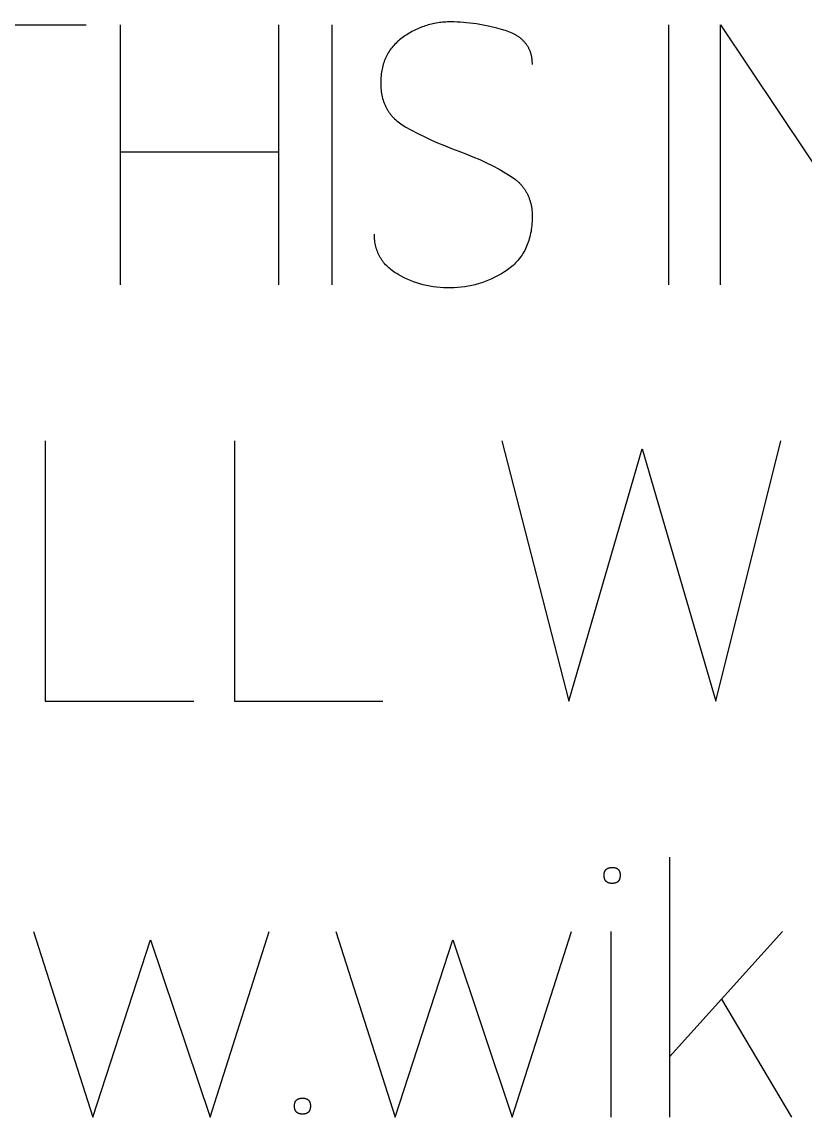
# Model space of a CAD drawing. Header units: millimetres. Extents: x -1220 to 1220, y -1270 to 3560.
# Drawn here: x -404.9 to -182.2, y 2301 to 2612.7 of the extents above; entities that cross this region are included whole.
import ezdxf

# ---------------------------------------------------------------- set-up
doc = ezdxf.new("R2010")
doc.units = ezdxf.units.MM
doc.layers.add('TC', color=220, linetype='Continuous', true_color=0xff00bb)

msp = doc.modelspace()

# ---------------------------------------------------------------- linework, layer by layer
at = {"layer": 'TC'}
for points in [[(-437.76, 2611.84), (-386.6, 2611.84)], [(-376.98, 2611.84), (-376.98, 2537.84)], [(-331.84, 2537.84), (-331.84, 2611.84)], [(-316.72, 2611.84), (-316.72, 2537.84)], [(-259.74, 2600.53), (-259.75, 2600.99), (-259.76, 2601.22), (-259.77, 2601.44), (-259.79, 2601.67), (-259.81, 2601.89), (-259.84, 2602.11), (-259.87, 2602.32), (-259.9, 2602.53), (-259.94, 2602.74), (-259.98, 2602.95), (-260.03, 2603.16), (-260.08, 2603.36), (-260.13, 2603.56), (-260.19, 2603.76), (-260.25, 2603.95), (-260.31, 2604.15), (-260.38, 2604.34), (-260.46, 2604.53), (-260.53, 2604.71), (-260.62, 2604.89), (-260.7, 2605.07), (-260.79, 2605.25), (-260.88, 2605.43), (-260.98, 2605.6), (-261.08, 2605.77), (-261.19, 2605.94), (-261.3, 2606.1), (-261.41, 2606.26), (-261.53, 2606.42), (-261.65, 2606.58), (-261.77, 2606.74), (-261.9, 2606.89), (-262.04, 2607.04), (-262.17, 2607.19), (-262.32, 2607.33), (-262.46, 2607.47), (-262.61, 2607.61), (-262.76, 2607.75), (-262.92, 2607.88), (-263.08, 2608.02), (-263.25, 2608.15), (-263.41, 2608.27), (-263.59, 2608.4), (-263.76, 2608.52), (-263.94, 2608.64), (-264.13, 2608.76), (-264.32, 2608.87), (-264.51, 2608.98), (-264.71, 2609.09), (-264.91, 2609.2), (-265.11, 2609.3), (-265.53, 2609.5), (-265.97, 2609.69), (-266.42, 2609.88), (-266.89, 2610.05), (-267.38, 2610.21), (-267.88, 2610.36), (-269.87, 2610.9), (-271.83, 2611.37), (-273.76, 2611.77), (-275.65, 2612.1), (-276.58, 2612.24), (-277.51, 2612.36), (-278.43, 2612.46), (-279.34, 2612.54), (-280.24, 2612.6), (-281.13, 2612.65), (-282.01, 2612.67), (-282.89, 2612.68), (-283.37, 2612.68), (-283.85, 2612.66), (-284.32, 2612.64), (-284.8, 2612.61), (-285.26, 2612.57), (-285.73, 2612.52), (-286.19, 2612.47), (-286.65, 2612.4), (-287.11, 2612.32), (-287.56, 2612.24), (-288.01, 2612.15), (-288.46, 2612.04), (-288.9, 2611.93), (-289.34, 2611.81), (-289.78, 2611.68), (-290.21, 2611.55), (-290.64, 2611.4), (-291.07, 2611.24), (-291.5, 2611.08), (-291.92, 2610.91), (-292.34, 2610.72), (-292.75, 2610.53), (-293.17, 2610.33), (-293.57, 2610.13), (-293.98, 2609.91), (-294.38, 2609.68), (-294.78, 2609.45), (-295.18, 2609.2), (-295.58, 2608.95), (-295.97, 2608.69), (-296.35, 2608.42), (-296.74, 2608.14), (-297.12, 2607.86), (-297.48, 2607.57), (-297.84, 2607.27), (-298.18, 2606.97), (-298.51, 2606.65), (-298.82, 2606.33), (-299.13, 2606.01), (-299.42, 2605.67), (-299.7, 2605.33), (-299.97, 2604.98), (-300.23, 2604.62), (-300.48, 2604.26), (-300.71, 2603.88), (-300.93, 2603.5), (-301.14, 2603.12), (-301.34, 2602.72), (-301.52, 2602.32), (-301.7, 2601.9), (-301.86, 2601.49), (-302.01, 2601.06), (-302.15, 2600.62), (-302.27, 2600.18), (-302.39, 2599.73), (-302.49, 2599.28), (-302.58, 2598.81), (-302.66, 2598.34), (-302.72, 2597.86), (-302.78, 2597.37), (-302.82, 2596.88), (-302.85, 2596.37), (-302.87, 2595.86), (-302.87, 2595.35), (-302.86, 2594.81), (-302.84, 2594.29), (-302.81, 2593.78), (-302.76, 2593.28), (-302.7, 2592.78), (-302.63, 2592.3), (-302.54, 2591.82), (-302.43, 2591.35), (-302.32, 2590.9), (-302.19, 2590.45), (-302.05, 2590.01), (-301.89, 2589.58), (-301.81, 2589.37), (-301.72, 2589.16), (-301.63, 2588.95), (-301.54, 2588.74), (-301.44, 2588.54), (-301.34, 2588.34), (-301.23, 2588.14), (-301.13, 2587.95), (-301.02, 2587.75), (-300.9, 2587.56), (-300.78, 2587.37), (-300.66, 2587.18), (-300.54, 2587), (-300.41, 2586.82), (-300.28, 2586.64), (-300.15, 2586.46), (-300.01, 2586.28), (-299.87, 2586.11), (-299.72, 2585.94), (-299.57, 2585.77), (-299.42, 2585.6), (-299.27, 2585.44), (-299.11, 2585.28), (-298.95, 2585.12), (-298.61, 2584.81), (-298.27, 2584.5), (-297.9, 2584.21), (-297.53, 2583.92), (-297.14, 2583.65), (-296.74, 2583.38), (-296.32, 2583.12), (-295.89, 2582.87), (-294.13, 2581.91), (-292.33, 2580.97), (-290.48, 2580.06), (-288.6, 2579.17), (-286.68, 2578.31), (-284.71, 2577.48), (-282.71, 2576.67), (-280.67, 2575.89), (-278.63, 2575.13), (-276.65, 2574.33), (-274.71, 2573.5), (-272.82, 2572.62), (-270.98, 2571.7), (-269.19, 2570.74), (-267.46, 2569.74), (-265.77, 2568.71), (-265.36, 2568.44), (-264.96, 2568.16), (-264.58, 2567.87), (-264.4, 2567.72), (-264.22, 2567.57), (-264.04, 2567.42), (-263.86, 2567.26), (-263.69, 2567.11), (-263.53, 2566.95), (-263.37, 2566.78), (-263.21, 2566.62), (-263.05, 2566.45), (-262.9, 2566.28), (-262.75, 2566.11), (-262.6, 2565.93), (-262.46, 2565.76), (-262.33, 2565.58), (-262.19, 2565.4), (-262.06, 2565.21), (-261.93, 2565.02), (-261.81, 2564.84), (-261.69, 2564.64), (-261.58, 2564.45), (-261.46, 2564.25), (-261.35, 2564.05), (-261.25, 2563.85), (-261.15, 2563.65), (-261.05, 2563.44), (-260.96, 2563.23), (-260.86, 2563.02), (-260.78, 2562.81), (-260.69, 2562.59), (-260.61, 2562.38), (-260.54, 2562.16), (-260.47, 2561.93), (-260.4, 2561.71), (-260.33, 2561.48), (-260.21, 2561.02), (-260.11, 2560.54), (-260.01, 2560.06), (-259.94, 2559.57), (-259.88, 2559.07), (-259.83, 2558.55), (-259.79, 2558.03), (-259.78, 2557.5), (-259.77, 2556.96), (-259.78, 2556.41), (-259.81, 2555.85), (-259.85, 2555.28), (-259.9, 2554.71), (-259.96, 2554.15), (-260.04, 2553.6), (-260.13, 2553.05), (-260.23, 2552.52), (-260.35, 2551.99), (-260.47, 2551.48), (-260.61, 2550.97), (-260.76, 2550.47), (-260.93, 2549.99), (-261.1, 2549.51), (-261.29, 2549.04), (-261.49, 2548.57), (-261.71, 2548.12), (-261.93, 2547.68), (-262.17, 2547.25), (-262.42, 2546.82), (-262.68, 2546.4), (-262.96, 2546), (-263.25, 2545.6), (-263.55, 2545.21), (-263.86, 2544.83), (-264.19, 2544.46), (-264.52, 2544.1), (-264.87, 2543.75), (-265.24, 2543.41), (-265.61, 2543.07), (-266, 2542.75), (-266.4, 2542.43), (-266.81, 2542.12), (-267.23, 2541.83), (-267.67, 2541.54), (-268.56, 2541), (-269.46, 2540.49), (-270.37, 2540.02), (-271.28, 2539.59), (-272.21, 2539.19), (-273.14, 2538.82), (-274.09, 2538.48), (-274.56, 2538.33), (-275.04, 2538.18), (-275.52, 2538.04), (-276, 2537.91), (-276.49, 2537.79), (-276.98, 2537.68), (-277.47, 2537.58), (-277.96, 2537.48), (-278.95, 2537.31), (-279.95, 2537.18), (-280.95, 2537.09), (-281.97, 2537.02), (-283, 2536.99), (-284.01, 2536.99), (-285.01, 2537.03), (-286, 2537.09), (-286.98, 2537.19), (-287.95, 2537.32), (-288.91, 2537.48), (-289.86, 2537.67), (-290.79, 2537.89), (-291.72, 2538.14), (-292.63, 2538.43), (-293.54, 2538.74), (-294.43, 2539.09), (-295.32, 2539.47), (-296.19, 2539.88), (-297.05, 2540.32), (-297.9, 2540.8), (-298.32, 2541.05), (-298.72, 2541.3), (-299.11, 2541.56), (-299.49, 2541.83), (-299.85, 2542.11), (-300.2, 2542.39), (-300.54, 2542.69), (-300.86, 2542.98), (-301.17, 2543.29), (-301.47, 2543.6), (-301.75, 2543.92), (-302.03, 2544.25), (-302.16, 2544.42), (-302.28, 2544.59), (-302.41, 2544.76), (-302.53, 2544.93), (-302.64, 2545.1), (-302.76, 2545.28), (-302.87, 2545.45), (-302.98, 2545.63), (-303.08, 2545.81), (-303.18, 2546), (-303.28, 2546.18), (-303.37, 2546.37), (-303.46, 2546.56), (-303.55, 2546.75), (-303.64, 2546.94), (-303.72, 2547.13), (-303.79, 2547.33), (-303.87, 2547.52), (-303.94, 2547.72), (-304.01, 2547.92), (-304.13, 2548.33), (-304.25, 2548.75), (-304.34, 2549.17), (-304.43, 2549.6), (-304.5, 2550.03), (-304.56, 2550.47), (-304.61, 2550.93), (-304.64, 2551.38), (-304.66, 2551.85), (-304.67, 2552.32)], [(-221.05, 2611.84), (-221.05, 2537.84)], [(-206.25, 2537.84), (-206.25, 2611.84), (-156.77, 2537.84), (-156.77, 2611.84)], [(-331.84, 2575.58), (-376.98, 2575.58)], [(-398.23, 2493.44), (-398.23, 2419.44), (-356.05, 2419.44)], [(-344.42, 2493.44), (-344.42, 2419.44), (-302.24, 2419.44)], [(-268.41, 2493.44), (-249.38, 2419.44), (-228.55, 2491.22), (-207.62, 2419.44), (-189.12, 2493.44)], [(-220.73, 2375.04), (-220.73, 2301.04)], [(-401.61, 2353.89), (-384.69, 2301.04), (-368.31, 2351.46), (-351.39, 2301.04), (-334.59, 2353.89)], [(-315.66, 2353.89), (-298.75, 2301.04), (-282.36, 2351.46), (-265.45, 2301.04), (-248.64, 2353.89)], [(-237.43, 2353.89), (-237.43, 2301.04)], [(-188.59, 2353.89), (-220.73, 2318.16)], [(-205.93, 2334.55), (-186.06, 2301.04)]]:
    msp.add_lwpolyline(points, dxfattribs=at)
for points in [[(-237.01, 2372.08), (-236.87, 2372.07), (-236.74, 2372.07), (-236.68, 2372.06), (-236.61, 2372.06), (-236.55, 2372.05), (-236.49, 2372.04), (-236.43, 2372.03), (-236.37, 2372.02), (-236.31, 2372.01), (-236.26, 2372), (-236.2, 2371.99), (-236.15, 2371.97), (-236.09, 2371.96), (-236.04, 2371.94), (-235.99, 2371.92), (-235.94, 2371.9), (-235.89, 2371.88), (-235.84, 2371.86), (-235.79, 2371.84), (-235.75, 2371.81), (-235.7, 2371.79), (-235.66, 2371.76), (-235.62, 2371.74), (-235.57, 2371.71), (-235.53, 2371.68), (-235.49, 2371.65), (-235.45, 2371.62), (-235.42, 2371.59), (-235.38, 2371.56), (-235.35, 2371.52), (-235.31, 2371.49), (-235.28, 2371.45), (-235.25, 2371.41), (-235.22, 2371.37), (-235.19, 2371.33), (-235.16, 2371.29), (-235.13, 2371.25), (-235.1, 2371.21), (-235.08, 2371.17), (-235.05, 2371.12), (-235.03, 2371.07), (-235.01, 2371.03), (-234.99, 2370.98), (-234.97, 2370.93), (-234.95, 2370.88), (-234.93, 2370.83), (-234.91, 2370.78), (-234.9, 2370.72), (-234.88, 2370.67), (-234.87, 2370.61), (-234.86, 2370.55), (-234.85, 2370.5), (-234.83, 2370.44), (-234.83, 2370.38), (-234.82, 2370.32), (-234.81, 2370.25), (-234.8, 2370.19), (-234.8, 2370.13), (-234.79, 2369.99), (-234.79, 2369.86), (-234.79, 2369.71), (-234.8, 2369.58), (-234.81, 2369.44), (-234.82, 2369.38), (-234.83, 2369.31), (-234.83, 2369.25), (-234.85, 2369.19), (-234.86, 2369.13), (-234.87, 2369.07), (-234.88, 2369.01), (-234.9, 2368.95), (-234.91, 2368.89), (-234.93, 2368.84), (-234.95, 2368.79), (-234.97, 2368.73), (-234.99, 2368.68), (-235.01, 2368.63), (-235.03, 2368.58), (-235.05, 2368.53), (-235.08, 2368.49), (-235.1, 2368.44), (-235.13, 2368.39), (-235.16, 2368.35), (-235.19, 2368.31), (-235.22, 2368.27), (-235.25, 2368.23), (-235.28, 2368.19), (-235.31, 2368.15), (-235.35, 2368.11), (-235.38, 2368.08), (-235.42, 2368.04), (-235.45, 2368.01), (-235.49, 2367.98), (-235.53, 2367.95), (-235.57, 2367.92), (-235.62, 2367.89), (-235.66, 2367.86), (-235.7, 2367.83), (-235.75, 2367.81), (-235.79, 2367.78), (-235.84, 2367.76), (-235.89, 2367.74), (-235.94, 2367.72), (-235.99, 2367.7), (-236.04, 2367.68), (-236.09, 2367.66), (-236.15, 2367.64), (-236.2, 2367.63), (-236.26, 2367.61), (-236.31, 2367.6), (-236.37, 2367.59), (-236.43, 2367.58), (-236.49, 2367.57), (-236.55, 2367.56), (-236.61, 2367.55), (-236.68, 2367.55), (-236.74, 2367.54), (-236.81, 2367.54), (-236.87, 2367.53), (-237.01, 2367.53), (-237.15, 2367.53), (-237.29, 2367.54), (-237.36, 2367.55), (-237.43, 2367.55), (-237.49, 2367.56), (-237.56, 2367.57), (-237.62, 2367.58), (-237.68, 2367.59), (-237.74, 2367.6), (-237.8, 2367.61), (-237.86, 2367.63), (-237.92, 2367.64), (-237.97, 2367.66), (-238.03, 2367.68), (-238.08, 2367.7), (-238.14, 2367.72), (-238.19, 2367.74), (-238.24, 2367.76), (-238.29, 2367.78), (-238.34, 2367.81), (-238.38, 2367.83), (-238.43, 2367.86), (-238.47, 2367.89), (-238.52, 2367.92), (-238.56, 2367.95), (-238.6, 2367.98), (-238.64, 2368.01), (-238.68, 2368.04), (-238.72, 2368.08), (-238.76, 2368.11), (-238.79, 2368.15), (-238.83, 2368.19), (-238.86, 2368.23), (-238.89, 2368.27), (-238.92, 2368.31), (-238.95, 2368.35), (-238.98, 2368.39), (-239.01, 2368.44), (-239.04, 2368.49), (-239.06, 2368.53), (-239.09, 2368.58), (-239.11, 2368.63), (-239.13, 2368.68), (-239.15, 2368.73), (-239.17, 2368.79), (-239.19, 2368.84), (-239.21, 2368.89), (-239.23, 2368.95), (-239.24, 2369.01), (-239.25, 2369.07), (-239.27, 2369.13), (-239.28, 2369.19), (-239.29, 2369.25), (-239.3, 2369.31), (-239.31, 2369.38), (-239.32, 2369.44), (-239.32, 2369.51), (-239.33, 2369.58), (-239.33, 2369.71), (-239.34, 2369.86), (-239.33, 2369.99), (-239.33, 2370.06), (-239.33, 2370.13), (-239.32, 2370.19), (-239.32, 2370.25), (-239.31, 2370.32), (-239.3, 2370.38), (-239.29, 2370.44), (-239.28, 2370.5), (-239.27, 2370.55), (-239.25, 2370.61), (-239.24, 2370.67), (-239.23, 2370.72), (-239.21, 2370.78), (-239.19, 2370.83), (-239.17, 2370.88), (-239.15, 2370.93), (-239.13, 2370.98), (-239.11, 2371.03), (-239.09, 2371.07), (-239.06, 2371.12), (-239.04, 2371.17), (-239.01, 2371.21), (-238.98, 2371.25), (-238.95, 2371.29), (-238.92, 2371.33), (-238.89, 2371.37), (-238.86, 2371.41), (-238.83, 2371.45), (-238.79, 2371.49), (-238.76, 2371.52), (-238.72, 2371.56), (-238.68, 2371.59), (-238.64, 2371.62), (-238.6, 2371.65), (-238.56, 2371.68), (-238.52, 2371.71), (-238.47, 2371.74), (-238.43, 2371.76), (-238.38, 2371.79), (-238.34, 2371.81), (-238.29, 2371.84), (-238.24, 2371.86), (-238.19, 2371.88), (-238.14, 2371.9), (-238.08, 2371.92), (-238.03, 2371.94), (-237.97, 2371.96), (-237.92, 2371.97), (-237.86, 2371.99), (-237.8, 2372), (-237.74, 2372.01), (-237.68, 2372.02), (-237.62, 2372.03), (-237.56, 2372.04), (-237.49, 2372.05), (-237.43, 2372.06), (-237.29, 2372.07), (-237.15, 2372.07)], [(-325.07, 2306.43), (-324.93, 2306.43), (-324.8, 2306.42), (-324.74, 2306.41), (-324.67, 2306.41), (-324.61, 2306.4), (-324.55, 2306.39), (-324.49, 2306.38), (-324.43, 2306.37), (-324.37, 2306.36), (-324.32, 2306.35), (-324.26, 2306.34), (-324.21, 2306.32), (-324.15, 2306.31), (-324.1, 2306.29), (-324.05, 2306.27), (-324, 2306.25), (-323.95, 2306.23), (-323.9, 2306.21), (-323.85, 2306.19), (-323.81, 2306.17), (-323.76, 2306.14), (-323.72, 2306.12), (-323.68, 2306.09), (-323.63, 2306.06), (-323.59, 2306.03), (-323.55, 2306), (-323.51, 2305.97), (-323.48, 2305.94), (-323.44, 2305.91), (-323.41, 2305.87), (-323.37, 2305.84), (-323.34, 2305.8), (-323.31, 2305.76), (-323.28, 2305.73), (-323.25, 2305.69), (-323.22, 2305.65), (-323.19, 2305.6), (-323.16, 2305.56), (-323.14, 2305.52), (-323.11, 2305.47), (-323.09, 2305.43), (-323.07, 2305.38), (-323.05, 2305.33), (-323.03, 2305.28), (-323.01, 2305.23), (-322.99, 2305.18), (-322.97, 2305.13), (-322.96, 2305.07), (-322.94, 2305.02), (-322.93, 2304.96), (-322.92, 2304.91), (-322.91, 2304.85), (-322.89, 2304.79), (-322.89, 2304.73), (-322.88, 2304.67), (-322.87, 2304.61), (-322.86, 2304.54), (-322.86, 2304.48), (-322.85, 2304.34), (-322.85, 2304.21), (-322.85, 2304.07), (-322.86, 2303.93), (-322.87, 2303.79), (-322.88, 2303.73), (-322.89, 2303.66), (-322.89, 2303.6), (-322.91, 2303.54), (-322.92, 2303.48), (-322.93, 2303.42), (-322.94, 2303.36), (-322.96, 2303.3), (-322.97, 2303.25), (-322.99, 2303.19), (-323.01, 2303.14), (-323.03, 2303.08), (-323.05, 2303.03), (-323.07, 2302.98), (-323.09, 2302.93), (-323.11, 2302.88), (-323.14, 2302.84), (-323.16, 2302.79), (-323.19, 2302.75), (-323.22, 2302.7), (-323.25, 2302.66), (-323.28, 2302.62), (-323.31, 2302.58), (-323.34, 2302.54), (-323.37, 2302.5), (-323.41, 2302.46), (-323.44, 2302.43), (-323.48, 2302.39), (-323.51, 2302.36), (-323.55, 2302.33), (-323.59, 2302.3), (-323.63, 2302.27), (-323.68, 2302.24), (-323.72, 2302.21), (-323.76, 2302.18), (-323.81, 2302.16), (-323.85, 2302.13), (-323.9, 2302.11), (-323.95, 2302.09), (-324, 2302.07), (-324.05, 2302.05), (-324.1, 2302.03), (-324.15, 2302.01), (-324.21, 2301.99), (-324.26, 2301.98), (-324.32, 2301.96), (-324.37, 2301.95), (-324.43, 2301.94), (-324.49, 2301.93), (-324.55, 2301.92), (-324.61, 2301.91), (-324.67, 2301.9), (-324.74, 2301.9), (-324.8, 2301.89), (-324.87, 2301.89), (-324.93, 2301.88), (-325.07, 2301.88), (-325.21, 2301.88), (-325.35, 2301.89), (-325.42, 2301.9), (-325.49, 2301.9), (-325.55, 2301.91), (-325.62, 2301.92), (-325.68, 2301.93), (-325.74, 2301.94), (-325.8, 2301.95), (-325.86, 2301.96), (-325.92, 2301.98), (-325.98, 2301.99), (-326.03, 2302.01), (-326.09, 2302.03), (-326.14, 2302.05), (-326.2, 2302.07), (-326.25, 2302.09), (-326.3, 2302.11), (-326.35, 2302.13), (-326.4, 2302.16), (-326.44, 2302.18), (-326.49, 2302.21), (-326.53, 2302.24), (-326.58, 2302.27), (-326.62, 2302.3), (-326.66, 2302.33), (-326.7, 2302.36), (-326.74, 2302.39), (-326.78, 2302.43), (-326.82, 2302.46), (-326.85, 2302.5), (-326.89, 2302.54), (-326.92, 2302.58), (-326.95, 2302.62), (-326.98, 2302.66), (-327.01, 2302.7), (-327.04, 2302.75), (-327.07, 2302.79), (-327.1, 2302.84), (-327.12, 2302.88), (-327.15, 2302.93), (-327.17, 2302.98), (-327.19, 2303.03), (-327.21, 2303.08), (-327.23, 2303.14), (-327.25, 2303.19), (-327.27, 2303.25), (-327.29, 2303.3), (-327.3, 2303.36), (-327.31, 2303.42), (-327.33, 2303.48), (-327.34, 2303.54), (-327.35, 2303.6), (-327.36, 2303.66), (-327.37, 2303.73), (-327.38, 2303.79), (-327.38, 2303.86), (-327.39, 2303.93), (-327.39, 2304.07), (-327.4, 2304.21), (-327.39, 2304.34), (-327.39, 2304.41), (-327.39, 2304.48), (-327.38, 2304.54), (-327.38, 2304.61), (-327.37, 2304.67), (-327.36, 2304.73), (-327.35, 2304.79), (-327.34, 2304.85), (-327.33, 2304.91), (-327.31, 2304.96), (-327.3, 2305.02), (-327.29, 2305.07), (-327.27, 2305.13), (-327.25, 2305.18), (-327.23, 2305.23), (-327.21, 2305.28), (-327.19, 2305.33), (-327.17, 2305.38), (-327.15, 2305.43), (-327.12, 2305.47), (-327.1, 2305.52), (-327.07, 2305.56), (-327.04, 2305.6), (-327.01, 2305.65), (-326.98, 2305.69), (-326.95, 2305.73), (-326.92, 2305.76), (-326.89, 2305.8), (-326.85, 2305.84), (-326.82, 2305.87), (-326.78, 2305.91), (-326.74, 2305.94), (-326.7, 2305.97), (-326.66, 2306), (-326.62, 2306.03), (-326.58, 2306.06), (-326.53, 2306.09), (-326.49, 2306.12), (-326.44, 2306.14), (-326.4, 2306.17), (-326.35, 2306.19), (-326.3, 2306.21), (-326.25, 2306.23), (-326.2, 2306.25), (-326.14, 2306.27), (-326.09, 2306.29), (-326.03, 2306.31), (-325.98, 2306.32), (-325.92, 2306.34), (-325.86, 2306.35), (-325.8, 2306.36), (-325.74, 2306.37), (-325.68, 2306.38), (-325.62, 2306.39), (-325.55, 2306.4), (-325.49, 2306.41), (-325.35, 2306.42), (-325.21, 2306.43)]]:
    msp.add_lwpolyline(points, close=True, dxfattribs=at)

doc.saveas('drawing.dxf')
